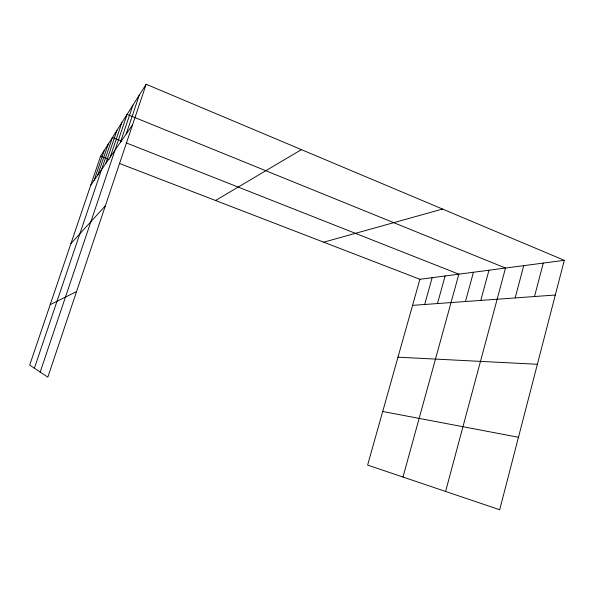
<?xml version="1.0" encoding="UTF-8"?>
<svg xmlns="http://www.w3.org/2000/svg" width="594" height="594" viewBox="0 0 594 594"><rect width="100%" height="100%" fill="white"/><g stroke="black" fill="none" stroke-linecap="round" stroke-linejoin="round"><path stroke-width="0.89" d="M564.3 260.321L499.695 509.734L367.619 465.087L419.906 279.284L564.3 260.321L146.169 84.266L100.579 156.177L29.7 365.087L47.817 377.168L146.169 84.266M534.503 296.525L543.28 263.083M515.169 297.928L523.73 265.644M445.604 491.446L505.509 268.043L127.071 114.39L40.169 372.067M480.791 300.416L488.966 270.211M465.451 301.529L473.448 272.252M402.992 477.041L458.858 274.168L126.195 142.879M437.466 303.556L445.121 275.972M424.665 304.484L432.157 277.673M126.21 133.954L139.256 95.181M34.37 368.198L112.452 137.459L121.896 141.186M105.725 163.602L116.973 130.316M110.187 157.143L121.837 122.654M120.374 142.404L132.907 105.183M94.067 180.472L104.284 150.341M97.691 175.23L108.227 144.112M90.674 185.387L132.581 124.74M70.938 243.547L105.368 205.784M215.548 200.497L301.41 149.629M50.208 304.633L76.559 291.58M323.693 242.189L442.545 209.051M412.57 305.361L555.308 295.018M397.987 357.18L537.37 364.278M382.707 411.479L518.465 437.266M100.579 156.177L109.081 159.452M119.275 163.38L419.906 279.284"/></g></svg>
